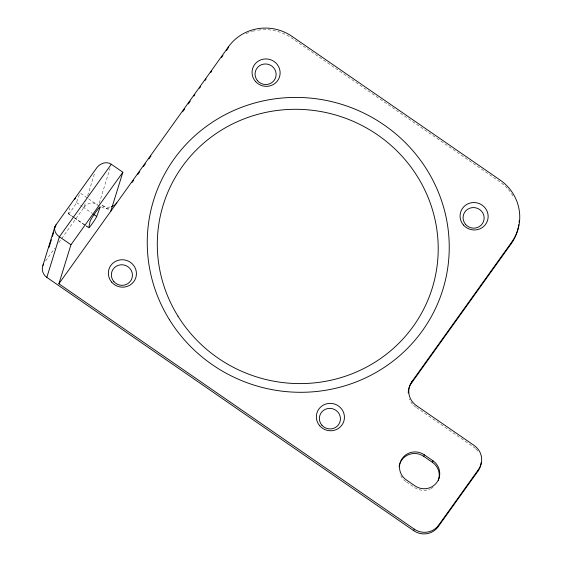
<?xml version="1.0" encoding="UTF-8"?>
<svg xmlns="http://www.w3.org/2000/svg" width="562" height="562" viewBox="0 0 562 562"><rect width="100%" height="100%" fill="white"/><g stroke="black" fill="none" stroke-linecap="round" stroke-linejoin="round"><path stroke-width="0.42" stroke-dasharray="2.81 2.11" d="M73.566 217.143L68.508 213.651L69.793 207.905M58.813 242.566L84.075 207.259L85.874 201.442M87.679 195.625L94.62 173.187M99.242 203.219L110.019 168.403M109.997 207.062A10.559 10.256 17.2 0 1 102.115 205.278L101.617 206.872A10.559 10.256 17.2 0 0 109.499 208.657M475.424 448.462A17.598 17.099 17.2 0 0 473.626 447.043L415.838 407.148L416.337 405.56M68.508 213.651A7.039 0.513 -55.4 0 0 72.006 209.668A7.039 0.513 -55.4 0 0 76.488 202.496L79.663 193.918M45.677 260.923L54.767 248.214M102.115 205.278L109.337 210.265M80.668 193.356L87.89 198.344M88.613 198.843L99.446 206.324M76.488 202.496L82.27 206.486M82.993 206.985L92.379 213.462M74.282 217.642L85.122 225.116M85.838 225.615L88.733 227.61M68.515 213.869L73.573 217.361M74.296 217.859L85.129 225.341M85.853 225.84L88.016 227.336M406.537 481.978L414.482 487.465A15.841 15.392 17.2 0 0 430.232 488.961M246.051 33.657A45.761 44.461 17.2 0 1 251.6 31.598M252.415 31.367A45.761 44.461 17.2 0 1 257.389 30.271M258.232 30.144A45.761 44.461 17.2 0 1 291.545 37.984L499.555 181.603A45.761 44.461 17.2 0 1 507.837 188.909M508.392 189.549A45.761 44.461 17.2 0 1 513.703 197.178M84.075 207.259A10.559 10.256 17.2 0 1 97.549 204.168M475.979 448.989A17.598 17.099 17.2 0 1 478.388 451.918M415.838 407.148A17.598 17.099 17.2 0 1 412.951 404.661M412.445 404.092A17.598 17.099 17.2 0 1 409.361 398.908M405.813 481.479A15.841 15.392 17.2 0 1 399.884 473.808M433.056 487.324A15.841 15.392 17.2 0 1 430.963 488.61"/><path stroke-width="0.84" d="M110.777 211.263L122.86 172.239L111.304 164.259C106.035 160.641 98.842 163.942 95.905 169.036L55.989 224.814C52.673 228.72 55.624 234.403 59.41 236.771L70.967 244.751L58.884 283.775L414.236 529.116A17.598 17.099 17.2 0 0 438.662 525.147L478.578 469.368A17.598 17.099 17.2 0 0 474.117 445.448L416.337 405.56A17.598 17.099 17.2 0 1 411.869 381.64L511.659 242.194A45.761 44.461 17.2 0 0 500.054 180.009L292.043 36.397A45.761 44.461 17.2 0 0 228.537 46.716L58.884 283.775M42.902 265.412L54.928 226.563M49.049 247.252L51.36 239.77M52.392 236.447L53.678 232.289M55.216 227.308L55.989 224.814M481.142 462.652A17.598 17.099 17.2 0 1 478.086 470.963L438.17 526.742A17.598 17.099 17.2 0 1 413.744 530.711L46.836 277.389L59.41 236.771L111.304 164.259M228.046 48.311L228.537 46.716M408.834 388.602A17.598 17.099 17.2 0 1 411.377 383.235L411.869 381.64M399.912 463.51A15.841 15.392 17.2 0 1 423.776 456.379L424.268 454.784L432.937 460.77A15.841 15.392 17.2 0 1 436.955 482.294A15.841 15.392 17.2 0 1 414.974 485.87L406.305 479.885A15.841 15.392 17.2 0 1 402.287 458.36A15.841 15.392 17.2 0 1 424.268 454.784M438.346 480.334A15.841 15.392 17.2 0 0 432.445 462.364L432.937 460.77M413.744 530.711L414.236 529.116M411.377 383.235L511.167 243.789L511.659 242.194M438.17 526.742L438.662 525.147M478.086 470.963L478.578 469.368M96.713 216.454L100.177 207.097A8.802 0.639 -55.4 0 0 95.8 212.078A8.802 0.639 -55.4 0 0 90.194 221.042L88.733 227.61A7.039 0.513 -55.4 0 0 92.231 223.627A7.039 0.513 -55.4 0 0 96.713 216.454L93.826 214.459M70.967 244.751L122.86 172.239M132.098 182.383L133.63 180.24M137.711 174.536L139.748 171.684M143.324 166.696L145.361 163.844M148.937 158.849L150.981 155.997M182.622 111.782L184.659 108.93M188.235 103.935L190.279 101.083M193.848 96.095L194.866 94.669M199.461 88.248L200.486 86.822M205.074 80.401L206.099 78.975M210.694 72.561L211.712 71.135M221.407 57.584L222.938 55.441M226.514 50.454L227.533 49.027M423.776 456.379L432.445 462.364M116.77 202.896A10.559 10.256 17.2 0 1 111.332 206.753M518.831 224.667A45.761 44.461 17.2 0 1 511.167 243.789M519.218 220.522A45.761 44.461 17.2 0 1 519.112 222.187M408.265 393.035A17.598 17.099 17.2 0 1 408.658 389.326M74.704 199.362A8.802 0.639 -55.4 0 1 75.582 198.119M46.836 277.389A10.559 10.256 17.2 0 1 43.45 264.182M399.132 466.636A15.841 15.392 17.2 0 1 399.652 464.268M177.957 316.132A140.802 136.798 17.2 0 0 421.156 313.912A140.802 136.798 17.2 0 0 294.151 109.302A140.802 136.798 17.2 0 0 177.957 316.132M169.464 319.771A151.361 147.054 17.2 0 0 430.906 317.375A151.361 147.054 17.2 0 0 294.369 97.423A151.361 147.054 17.2 0 0 169.464 319.771M113.868 281.576A10.559 10.256 17.2 0 0 131.817 278.661A10.559 10.256 17.2 0 0 120.001 264.899A10.559 10.256 17.2 0 0 113.868 281.576M111.69 282.159A14.078 13.678 17.2 0 0 135.618 278.267A14.078 13.678 17.2 0 0 119.868 259.918A14.078 13.678 17.2 0 0 111.69 282.159M465.582 224.393A10.559 10.256 17.2 0 0 483.531 221.47A10.559 10.256 17.2 0 0 471.715 207.708A10.559 10.256 17.2 0 0 465.582 224.393M463.404 224.976A14.078 13.678 17.2 0 0 487.331 221.084A14.078 13.678 17.2 0 0 471.581 202.734A14.078 13.678 17.2 0 0 463.404 224.976M321.878 425.188A10.559 10.256 17.2 0 0 339.827 422.273A10.559 10.256 17.2 0 0 328.011 408.511A10.559 10.256 17.2 0 0 321.878 425.188M319.701 425.778A14.078 13.678 17.2 0 0 343.628 421.886A14.078 13.678 17.2 0 0 327.878 403.537A14.078 13.678 17.2 0 0 319.701 425.778M257.572 80.773A10.559 10.256 17.2 0 0 275.52 77.858A10.559 10.256 17.2 0 0 263.704 64.096A10.559 10.256 17.2 0 0 257.572 80.773M255.394 81.357A14.078 13.678 17.2 0 0 279.321 77.472A14.078 13.678 17.2 0 0 263.564 59.122A14.078 13.678 17.2 0 0 255.394 81.357"/></g></svg>
